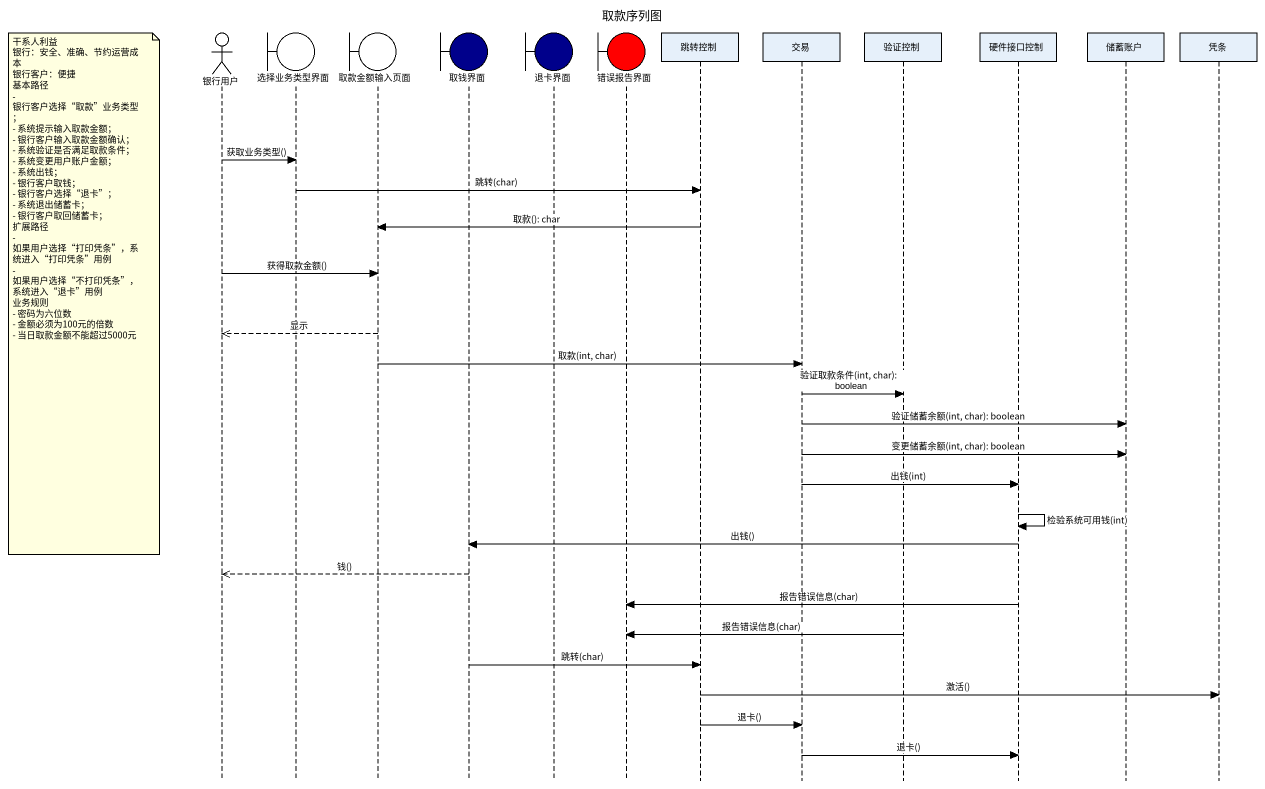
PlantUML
@startuml
title 取款序列图
hide footbox
actor 银行用户
boundary 选择业务类型界面
boundary 取款金额输入页面
boundary 取钱界面 #00008B
boundary 退卡界面 #00008B
boundary 错误报告界面 #FF0000
participant 跳转控制
participant 交易
participant 验证控制
participant 硬件接口控制
participant 储蓄账户
participant 凭条

银行用户 -> 选择业务类型界面 : 获取业务类型()
选择业务类型界面 -> 跳转控制 : 跳转(char)
跳转控制 -> 取款金额输入页面 : 取款(): char
银行用户 -> 取款金额输入页面 : 获得取款金额()
note left of 银行用户
  干系人利益
  银行：安全、准确、节约运营成本
  银行客户：便捷
  基本路径
  - 银行客户选择“取款”业务类型；
  - 系统提示输入取款金额；
  - 银行客户输入取款金额确认；
  - 系统验证是否满足取款条件；
  - 系统变更用户账户金额；
  - 系统出钱；
  - 银行客户取钱；
  - 银行客户选择“退卡”；
  - 系统退出储蓄卡；
  - 银行客户取回储蓄卡；
  扩展路径
  - 如果用户选择“打印凭条”，系统进入“打印凭条”用例
  - 如果用户选择“不打印凭条”，系统进入“退卡”用例
  业务规则
  - 密码为六位数
  - 金额必须为100元的倍数
  - 当日取款金额不能超过5000元
end note
取款金额输入页面 -->> 银行用户 : 显示
取款金额输入页面 -> 交易 : 取款(int, char)
交易 -> 验证控制 : 验证取款条件(int, char): boolean
交易 -> 储蓄账户 : 验证储蓄余额(int, char): boolean
交易 -> 储蓄账户 : 变更储蓄余额(int, char): boolean
交易 -> 硬件接口控制 : 出钱(int)
硬件接口控制 -> 硬件接口控制 : 检验系统可用钱(int)
硬件接口控制 -> 取钱界面 : 出钱()
取钱界面 -->> 银行用户 : 钱()
硬件接口控制 -> 错误报告界面 : 报告错误信息(char)
验证控制 -> 错误报告界面 : 报告错误信息(char)
取钱界面 -> 跳转控制 : 跳转(char)
跳转控制 -> 凭条 : 激活()
跳转控制 -> 交易 : 退卡()
交易 -> 硬件接口控制 : 退卡()
@enduml
